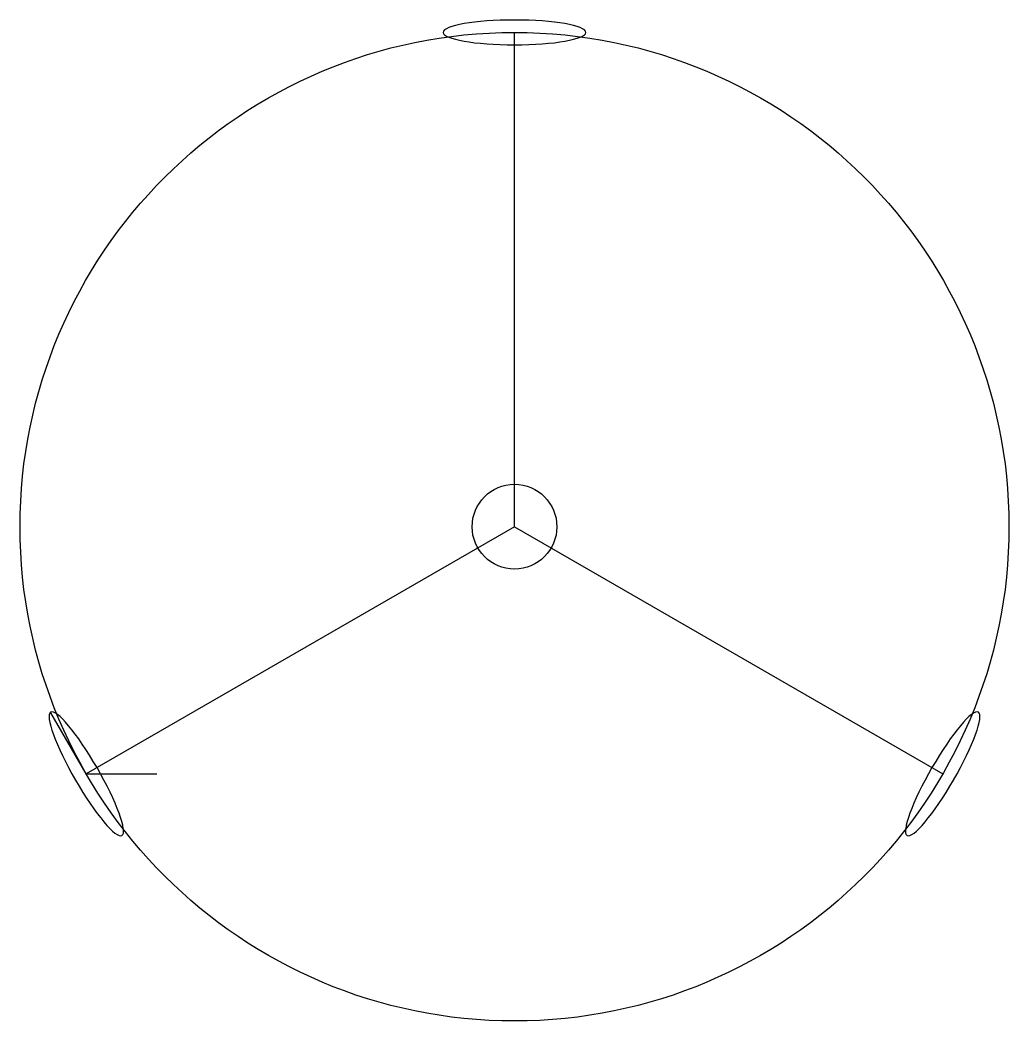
# Model space of a CAD drawing. Header units: millimetres. Extents: x -35 to 35, y -35 to 35.9.
import ezdxf

# ---------------------------------------------------------------- set-up
doc = ezdxf.new("R2010")
doc.units = ezdxf.units.MM
doc.layers.get('0').update_dxf_attribs({"linetype": 'CONTINUOUS'})

msp = doc.modelspace()

# ---------------------------------------------------------------- linework, layer by layer
for p, q in [((0, 0), (0, 35)), ((0, 0), (-30.311, -17.5)), ((0, 0), (30.311, -17.5)), ((-30.311, -17.5), (-32.811, -13.17)), ((-30.311, -17.5), (-25.311, -17.5))]:
    msp.add_line(p, q)
at = {"extrusion": (-2.77556e-16, -0.984808, -0.173648)}
msp.add_circle((0, -6.078, -34.468), 5.05, dxfattribs=at)
for radius in [35, 3]:
    msp.add_circle((0, 0), radius)
at = {"extrusion": (0.852869, 0.492404, -0.173648)}
msp.add_circle((0, -6.078, -34.468), 5.05, dxfattribs=at)
at = {"extrusion": (-0.852869, 0.492404, -0.173648)}
msp.add_circle((0, -6.078, -34.468), 5.05, dxfattribs=at)

doc.saveas('drawing.dxf')
